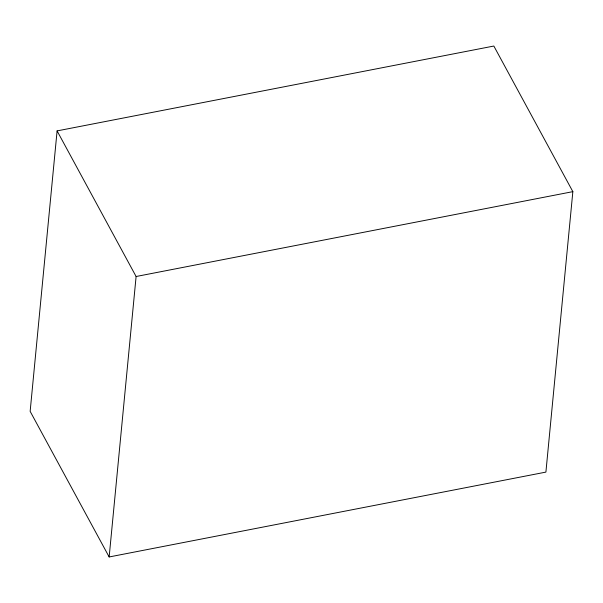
<?xml version="1.0" encoding="UTF-8"?>
<svg xmlns="http://www.w3.org/2000/svg" width="603" height="603" viewBox="0 0 603 603"><rect width="100%" height="100%" fill="white"/><g stroke="black" fill="none" stroke-linecap="round" stroke-linejoin="round"><path stroke-width="0.9" d="M57.097 130.896L30.15 411.352L109.158 556.961L545.903 472.104L572.85 191.648L493.842 46.039L57.097 130.896L136.105 276.506L109.158 556.961M136.105 276.506L572.85 191.648"/></g></svg>
